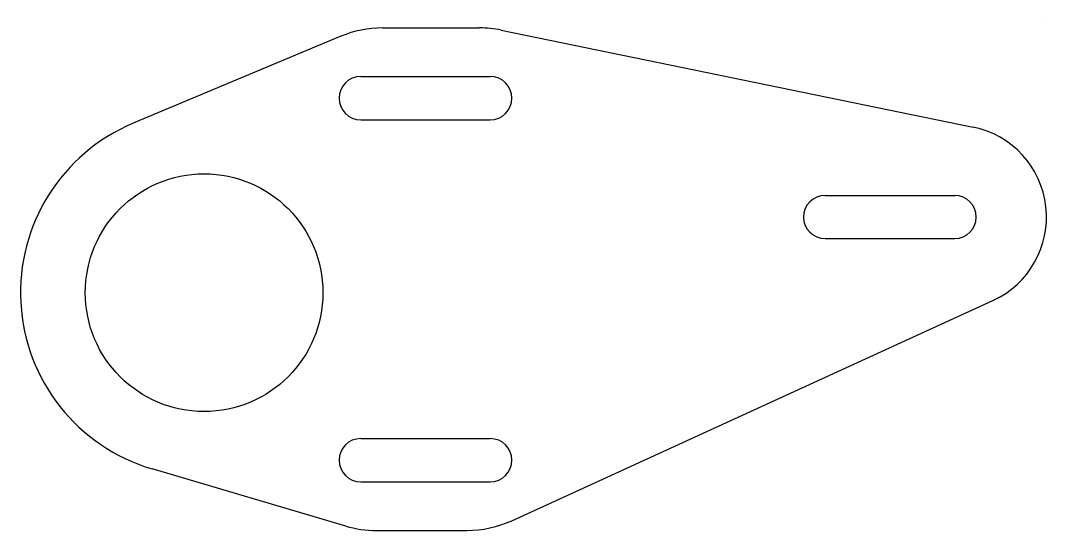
# Model space of a CAD drawing. Header units: millimetres. Extents: x -17 to 78, y -22 to 25.2.
import ezdxf

# ---------------------------------------------------------------- set-up
doc = ezdxf.new("R2010")
doc.units = ezdxf.units.MM
doc.layers.get('0').update_dxf_attribs({"lineweight": 25, "true_color": 0xffffff})

msp = doc.modelspace()

# ---------------------------------------------------------------- linework, layer by layer
for p, q in [((78, 25.183), (78, 25.183)), ((16.509, 24.5), (25.485, 24.5)), ((27.495, 24.296), (71.208, 15.327)), ((12.647, 23.724), (-6.565, 15.681)), ((14.5, 20), (26.5, 20)), ((14.5, 16), (26.5, 16)), ((57.5, 9), (69.5, 9)), ((57.5, 5), (69.5, 5)), ((28.48, -21.095), (73.034, -0.731)), ((14.5, -13.5), (26.5, -13.5)), ((13.115, -21.592), (-4.809, -16.306)), ((14.5, -17.5), (26.5, -17.5)), ((15.944, -22), (24.323, -22))]:
    msp.add_line(p, q)
msp.add_circle((0, 0), 11)
for centre, radius, start, end in [((16.509, 14.5), 10, 90, 112.71642), ((25.485, 14.5), 10, 78.40475, 90), ((14.5, 18), 2, 90, 270), ((26.5, 18), 2, 270, 90), ((0, 0), 17, 112.71642, 253.56881), ((69.5, 7), 8.5, 294.56391, 78.40475), ((57.5, 7), 2, 90, 270), ((69.5, 7), 2, 270, 90), ((14.5, -15.5), 2, 90, 270), ((26.5, -15.5), 2, 270, 90), ((15.944, -12), 10, 253.56881, 270), ((24.323, -12), 10, 270, 294.56391)]:
    msp.add_arc(centre, radius, start, end)

doc.saveas('drawing.dxf')
